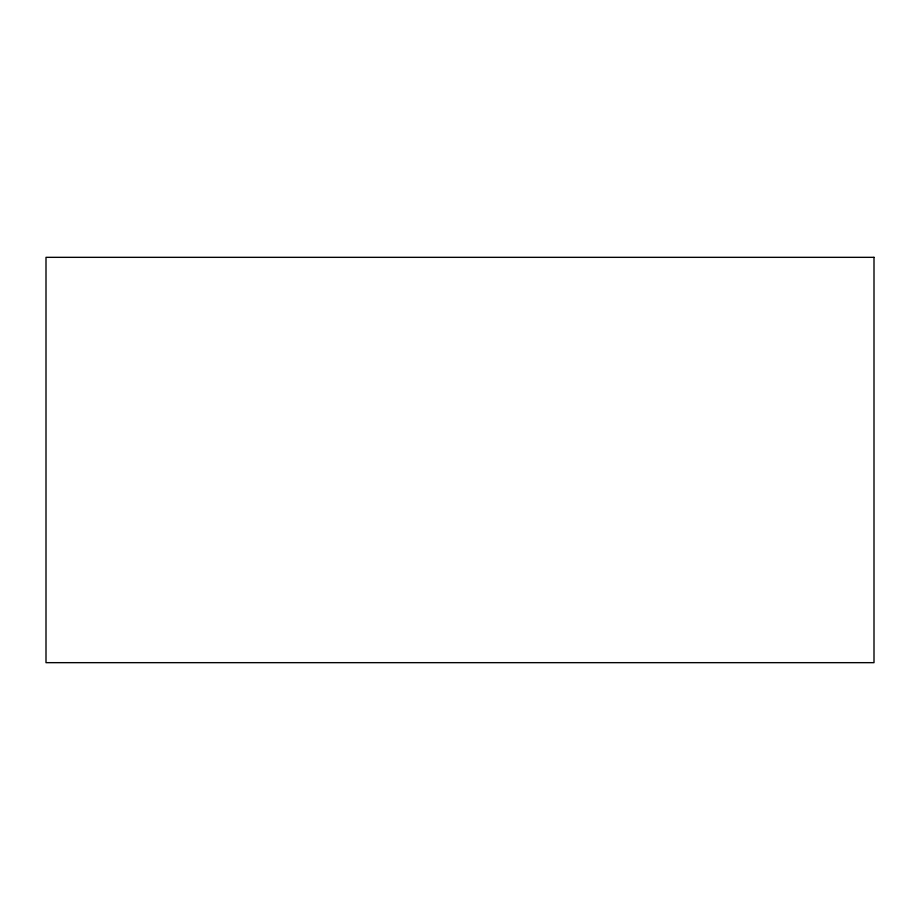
<?xml version="1.0" encoding="UTF-8"?>
<svg xmlns="http://www.w3.org/2000/svg" width="920" height="920" viewBox="0 0 920 920"><rect width="100%" height="100%" fill="white"/><g stroke="black" fill="none" stroke-linecap="round" stroke-linejoin="round"><path stroke-width="1.38" d="M874 257.335L46 257.335L46 662.664L874 662.664L874 257.335"/></g></svg>
